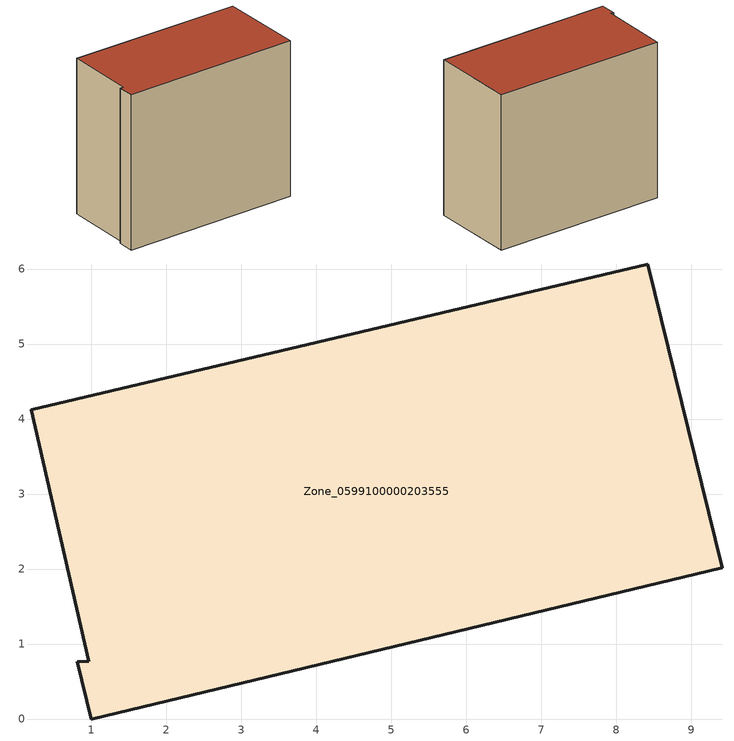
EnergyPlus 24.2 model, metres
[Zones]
Zone_0599100000203555
 floor ground (C_G): 1,0 0.81,0.76 0.96,0.77 0.2,4.13 8.42,6.07 9.41,2.02 z0
 wall outside (C_F): 9.41,2.02 8.42,6.07 0.2,4.13 0.96,0.77 0.81,0.76 1,0 9.41,2.02 z0:7.59
 roof outside (C_R): 0.81,0.76 1,0 9.41,2.02 8.42,6.07 0.2,4.13 0.96,0.77 z7.59
[BUILDING]
Pand.0599100000203555: North Axis=0; Terrain=City; Loads Convergence Tolerance Value=0.04; Temperature Convergence Tolerance Value=0.4; Solar Distribution=FullExterior; Maximum Number of Warmup Days=25; Minimum Number of Warmup Days=1
[Site:Location]
Rotterdam.The.Hague.AP_ZH_NLD Design_Conditions: Latitude=51.96; Longitude=4.45; Time Zone=1; Elevation=-4.5
[SITE:GROUNDTEMPERATURE:BUILDINGSURFACE]
18, 18, 18, 18, 18, 18, 18, 18, 18, 18, 18, 18
[MATERIAL] Thermal Absorptance=0.9; Solar Absorptance=0.7; Visible Absorptance=0.7
Name | Roughness | Thickness | Conductivity | Density | Specific Heat
G.TI.1946 | MediumSmooth | 0.15 | 1 | 540 | 1210
F.TI.1946 | Rough | 0.3 | 0.857143 | 1920 | 840
R.TI.1946 | MediumRough | 0.2 | 0.1 | 1500 | 1000
[CONSTRUCTION]
C_G: G.TI.1946
C_F: F.TI.1946
C_R: R.TI.1946
[ZONE]
Zone_0599100000203555: Type=1; Multiplier=1; Ceiling Height=Autocalculate; Volume=Autocalculate; Floor Area=autocalculate; Part of Total Floor Area=Yes
[ZONEINFILTRATION:DESIGNFLOWRATE]
Infil_Zone_0599100000203555: Zone or ZoneList or Space or SpaceList=Zone_0599100000203555; Schedule=AlwaysOn; Design Flow Rate Calculation Method=Flow/Area; Flow Rate per Floor Area=0.003; Constant Term Coefficient=1; Temperature Term Coefficient=0; Velocity Term Coefficient=0; Velocity Squared Term Coefficient=0
[HVACTEMPLATE:ZONE:IDEALLOADSAIRSYSTEM]
Zone_0599100000203555: Maximum Heating Supply Air Temperature=50; Minimum Cooling Supply Air Temperature=13; Maximum Heating Supply Air Humidity Ratio=0.0156; Minimum Cooling Supply Air Humidity Ratio=0.0077; Heating Limit=NoLimit; Cooling Limit=NoLimit; Dehumidification Control Type=ConstantSensibleHeatRatio; Cooling Sensible Heat Ratio=0.7; Dehumidification Setpoint=60; Humidification Control Type=None; Humidification Setpoint=30; Outdoor Air Method=None; Outdoor Air Flow Rate per Person=0.00944; Outdoor Air Flow Rate per Zone Floor Area=0; Outdoor Air Flow Rate per Zone=0; Demand Controlled Ventilation Type=None; Outdoor Air Economizer Type=NoEconomizer; Heat Recovery Type=None; Sensible Heat Recovery Effectiveness=0.7; Latent Heat Recovery Effectiveness=0.65
[ZONECONTROL:THERMOSTAT]
ThermostatControl_Zone_0599100000203555: Zone or ZoneList=Zone_0599100000203555; Control Type Schedule=DualSetpointControlType; Control 1=Thermostat_Zone_0599100000203555; Temperature Difference Between Cutout And Setpoint=0
[THERMOSTATSETPOINT:DUALSETPOINT]
Thermostat_Zone_0599100000203555: Heating Setpoint Temperature Schedule=HeatingSetpoint_Zone_0599100000203555; Cooling Setpoint Temperature Schedule=CoolingSetpoint_Zone_0599100000203555
[SCHEDULE:COMPACT]
HeatingSetpoint_Zone_0599100000203555: Through: 12/31, For: AllDays, Until: 24:00, 21
CoolingSetpoint_Zone_0599100000203555: Through: 12/31, For: AllDays, Until: 24:00, 24
DualSetpointControlType: Through: 12/31, For: AllDays, Until: 24:00, 4
AlwaysOn: Through: 12/31, For: AllDays, Until: 24:00, 1
